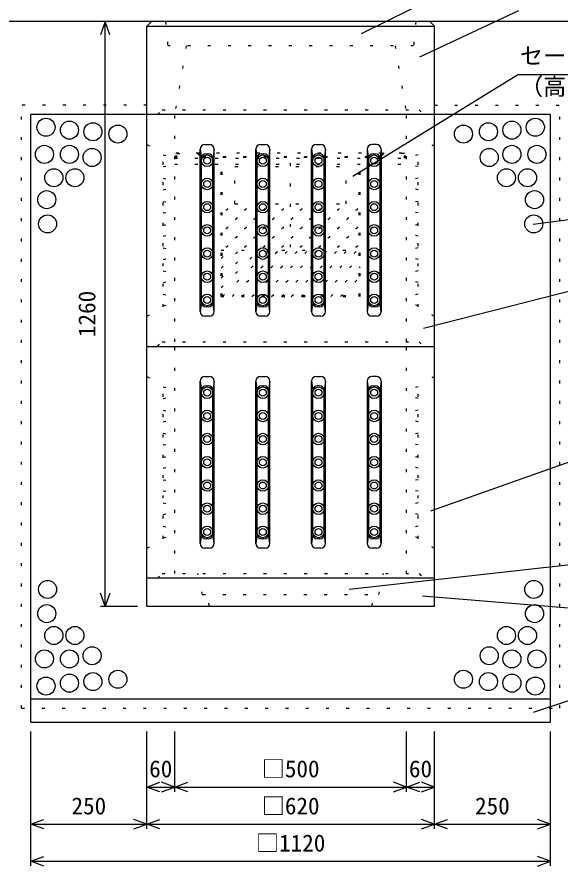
# Model space of a CAD drawing. Units: millimetres, scale not verified. Extents: x -10500 to 10500, y -7425 to 7425.
# Drawn here: x 4039 to 5210, y 2825 to 4656 of the extents above; entities that cross this region are included whole.
import ezdxf
from ezdxf.enums import TextEntityAlignment as Align

# ---------------------------------------------------------------- set-up
doc = ezdxf.new("R2010")
doc.units = ezdxf.units.MM
doc.header["$LTSCALE"] = 25
doc.linetypes.add('DOTTED', pattern=[1.75, 0.25, -1.5])
for name, color, linetype, lineweight in [('0-1_DIM', 7, 'Continuous', 25), ('0-3_HATCH', 6, 'Continuous', 25), ('0-5_OUTLINE', 3, 'Continuous', 25), ('0-6_OUTLINE2', 4, 'DOTTED', 25), ('0-7_TXT', 7, 'Continuous', 25)]:
    doc.layers.add(name, color=color, linetype=linetype, lineweight=lineweight)
doc.styles.add('ＭＳ ゴシック', font='')
doc.styles.get('ＭＳ ゴシック').set_extended_font_data('MS Gothic')

msp = doc.modelspace()

# ---------------------------------------------------------------- linework, layer by layer
at = {"layer": '0-1_DIM'}
for p, q in [((5369.34, 4645.69), (3789.34, 4645.69)), ((4229.34, 3385.69), (4229.34, 4645.69)), ((4219.34, 3385.69), (4299.34, 3385.69)), ((4069.34, 2825.69), (4069.34, 3115.69)), ((4319.34, 2905.69), (4319.34, 3115.69)), ((4379.34, 2985.69), (4379.34, 3115.69)), ((4879.34, 2985.69), (4879.34, 3115.69)), ((4939.34, 2905.69), (4939.34, 3115.69)), ((5189.34, 2825.69), (5189.34, 3115.69)), ((4319.34, 2995.69), (4379.34, 2995.69)), ((4379.34, 2995.69), (4879.34, 2995.69)), ((4879.34, 2995.69), (4939.34, 2995.69)), ((4939.34, 2915.69), (5189.34, 2915.69)), ((4069.34, 2835.69), (5189.34, 2835.69))]:
    msp.add_line(p, q, dxfattribs=at)
for points in [[(4239.6, 4617.5), (4229.34, 4645.69), (4219.08, 4617.5)], [(4239.6, 3413.88), (4229.34, 3385.69), (4219.08, 3413.88)], [(4347.53, 2985.43), (4319.34, 2995.69), (4347.53, 3005.95)], [(4351.15, 2985.43), (4379.34, 2995.69), (4351.15, 3005.95)], [(4407.53, 2985.43), (4379.34, 2995.69), (4407.53, 3005.95)], [(4851.15, 2985.43), (4879.34, 2995.69), (4851.15, 3005.95)], [(4907.53, 2985.43), (4879.34, 2995.69), (4907.53, 3005.95)], [(4911.15, 2985.43), (4939.34, 2995.69), (4911.15, 3005.95)], [(4097.53, 2905.43), (4069.34, 2915.69), (4097.53, 2925.95)], [(4069.34, 2915.69), (4319.34, 2915.69), (4939.34, 2915.69)], [(4291.15, 2905.43), (4319.34, 2915.69), (4291.15, 2925.95)], [(4347.53, 2905.43), (4319.34, 2915.69), (4347.53, 2925.95)], [(4911.15, 2905.43), (4939.34, 2915.69), (4911.15, 2925.95)], [(4967.53, 2905.43), (4939.34, 2915.69), (4967.53, 2925.95)], [(5161.15, 2905.43), (5189.34, 2915.69), (5161.15, 2925.95)], [(4097.53, 2825.43), (4069.34, 2835.69), (4097.53, 2845.95)], [(5161.15, 2825.43), (5189.34, 2835.69), (5161.15, 2845.95)]]:
    msp.add_lwpolyline(points, dxfattribs=at)
at = {"layer": '0-3_HATCH'}
for centre in [(4101.9, 4417.98), (4152.44, 4411.74), (5106.23, 4411.74), (5156.78, 4417.98), (4202.96, 4408.37), (4256.84, 4403.32), (5001.83, 4403.32), (5055.71, 4408.37), (4098.56, 4359.54), (4152.44, 4359.54), (5106.23, 4359.54), (5160.11, 4359.54), (4201.28, 4352.81), (5057.4, 4352.81), (4118.77, 4309.03), (4164.23, 4309.03), (5094.44, 4309.03), (5139.91, 4309.03), (4103.61, 4261.88), (5155.06, 4261.88), (4105.3, 4209.68), (5153.38, 4209.68), (4105.3, 3421.7), (5153.38, 3421.7), (4103.61, 3369.5), (5155.06, 3369.5), (4118.77, 3322.36), (4164.23, 3322.36), (5094.44, 3322.36), (5139.91, 3322.36), (4201.28, 3278.58), (5057.4, 3278.58), (4098.56, 3271.84), (4152.44, 3271.84), (5106.23, 3271.84), (5160.11, 3271.84), (4202.96, 3223.01), (4256.84, 3228.06), (5001.83, 3228.06), (5055.71, 3223.01), (4101.9, 3213.4), (4152.44, 3219.64), (5106.23, 3219.64), (5156.78, 3213.4)]:
    msp.add_circle(centre, 19.49, dxfattribs=at)
at = {"layer": '0-5_OUTLINE'}
for p, q in [((4319.34, 4635.69), (4329.34, 4645.69)), ((4319.34, 3385.69), (4319.34, 4635.69)), ((4319.34, 4635.69), (4939.34, 4635.69)), ((4929.34, 4645.69), (4329.34, 4645.69)), ((4929.34, 4645.69), (4939.34, 4635.69)), ((4939.34, 3385.69), (4939.34, 4635.69)), ((5189.34, 4445.69), (4069.34, 4445.69)), ((4069.34, 3135.69), (4069.34, 4445.69)), ((5189.34, 3135.69), (5189.34, 4445.69)), ((4444.34, 4380.69), (4454.34, 4380.69)), ((4564.34, 4380.69), (4574.34, 4380.69)), ((4684.34, 4380.69), (4694.34, 4380.69)), ((4814.34, 4380.69), (4804.34, 4380.69)), ((4434.34, 4020.69), (4434.34, 4370.69)), ((4434.34, 4370.69), (4436.84, 4350.69)), ((4446.84, 4360.69), (4451.84, 4360.69)), ((4464.34, 4370.69), (4461.84, 4350.69)), ((4464.34, 4020.69), (4464.34, 4370.69)), ((4554.34, 4020.69), (4554.34, 4370.69)), ((4554.34, 4370.69), (4556.84, 4350.69)), ((4566.84, 4360.69), (4571.84, 4360.69)), ((4584.34, 4370.69), (4581.84, 4350.69)), ((4584.34, 4020.69), (4584.34, 4370.69)), ((4674.34, 4020.69), (4674.34, 4370.69)), ((4674.34, 4370.69), (4676.84, 4350.69)), ((4691.84, 4360.69), (4686.84, 4360.69)), ((4704.34, 4370.69), (4701.84, 4350.69)), ((4704.34, 4020.69), (4704.34, 4370.69)), ((4794.34, 4370.69), (4794.34, 4020.69)), ((4794.34, 4370.69), (4796.84, 4350.69)), ((4806.84, 4360.69), (4811.84, 4360.69)), ((4824.34, 4370.69), (4821.84, 4350.69)), ((4824.34, 4370.69), (4824.34, 4020.69)), ((4436.84, 4040.69), (4436.84, 4350.69)), ((4461.84, 4040.69), (4461.84, 4350.69)), ((4556.84, 4040.69), (4556.84, 4350.69)), ((4581.84, 4040.69), (4581.84, 4350.69)), ((4676.84, 4040.69), (4676.84, 4350.69)), ((4701.84, 4040.69), (4701.84, 4350.69)), ((4796.84, 4350.69), (4796.84, 4040.69)), ((4821.84, 4350.69), (4821.84, 4040.69)), ((4436.84, 4040.69), (4434.34, 4020.69)), ((4451.84, 4030.69), (4446.84, 4030.69)), ((4464.34, 4020.69), (4461.84, 4040.69)), ((4556.84, 4040.69), (4554.34, 4020.69)), ((4571.84, 4030.69), (4566.84, 4030.69)), ((4584.34, 4020.69), (4581.84, 4040.69)), ((4676.84, 4040.69), (4674.34, 4020.69)), ((4691.84, 4030.69), (4686.84, 4030.69)), ((4704.34, 4020.69), (4701.84, 4040.69)), ((4796.84, 4040.69), (4794.34, 4020.69)), ((4811.84, 4030.69), (4806.84, 4030.69)), ((4824.34, 4020.69), (4821.84, 4040.69)), ((4454.34, 4010.69), (4444.34, 4010.69)), ((4574.34, 4010.69), (4564.34, 4010.69)), ((4694.34, 4010.69), (4684.34, 4010.69)), ((4814.34, 4010.69), (4804.34, 4010.69)), ((4319.34, 3945.69), (4939.34, 3945.69)), ((4444.34, 3880.69), (4454.34, 3880.69)), ((4564.34, 3880.69), (4574.34, 3880.69)), ((4684.34, 3880.69), (4694.34, 3880.69)), ((4814.34, 3880.69), (4804.34, 3880.69)), ((4434.34, 3520.69), (4434.34, 3870.69)), ((4434.34, 3870.69), (4436.84, 3850.69)), ((4464.34, 3870.69), (4461.84, 3850.69)), ((4464.34, 3520.69), (4464.34, 3870.69)), ((4554.34, 3520.69), (4554.34, 3870.69)), ((4554.34, 3870.69), (4556.84, 3850.69)), ((4584.34, 3870.69), (4581.84, 3850.69)), ((4584.34, 3520.69), (4584.34, 3870.69)), ((4674.34, 3520.69), (4674.34, 3870.69)), ((4674.34, 3870.69), (4676.84, 3850.69)), ((4704.34, 3870.69), (4701.84, 3850.69)), ((4704.34, 3520.69), (4704.34, 3870.69)), ((4794.34, 3870.69), (4794.34, 3520.69)), ((4794.34, 3870.69), (4796.84, 3850.69)), ((4824.34, 3870.69), (4821.84, 3850.69)), ((4824.34, 3870.69), (4824.34, 3520.69)), ((4436.84, 3540.69), (4436.84, 3850.69)), ((4446.84, 3860.69), (4451.84, 3860.69)), ((4461.84, 3540.69), (4461.84, 3850.69)), ((4556.84, 3540.69), (4556.84, 3850.69)), ((4566.84, 3860.69), (4571.84, 3860.69)), ((4581.84, 3540.69), (4581.84, 3850.69)), ((4676.84, 3540.69), (4676.84, 3850.69)), ((4691.84, 3860.69), (4686.84, 3860.69)), ((4701.84, 3540.69), (4701.84, 3850.69)), ((4796.84, 3850.69), (4796.84, 3540.69)), ((4806.84, 3860.69), (4811.84, 3860.69)), ((4821.84, 3850.69), (4821.84, 3540.69)), ((4436.84, 3540.69), (4434.34, 3520.69)), ((4464.34, 3520.69), (4461.84, 3540.69)), ((4556.84, 3540.69), (4554.34, 3520.69)), ((4584.34, 3520.69), (4581.84, 3540.69)), ((4676.84, 3540.69), (4674.34, 3520.69)), ((4704.34, 3520.69), (4701.84, 3540.69)), ((4796.84, 3540.69), (4794.34, 3520.69)), ((4824.34, 3520.69), (4821.84, 3540.69)), ((4451.84, 3530.69), (4446.84, 3530.69)), ((4571.84, 3530.69), (4566.84, 3530.69)), ((4691.84, 3530.69), (4686.84, 3530.69)), ((4811.84, 3530.69), (4806.84, 3530.69)), ((4454.34, 3510.69), (4444.34, 3510.69)), ((4574.34, 3510.69), (4564.34, 3510.69)), ((4694.34, 3510.69), (4684.34, 3510.69)), ((4814.34, 3510.69), (4804.34, 3510.69)), ((4939.34, 3445.69), (4319.34, 3445.69)), ((4319.34, 3385.69), (4939.34, 3385.69)), ((4069.34, 3185.69), (5189.34, 3185.69)), ((4069.34, 3135.69), (5189.34, 3135.69))]:
    msp.add_line(p, q, dxfattribs=at)
for centre, radius in [((4449.34, 4345.69), 12.5), ((4569.34, 4345.69), 12.5), ((4689.34, 4345.69), 12.5), ((4809.34, 4345.69), 12.5), ((4449.34, 4345.69), 7.5), ((4569.34, 4345.69), 7.5), ((4689.34, 4345.69), 7.5), ((4809.34, 4345.69), 7.5), ((4449.34, 4295.69), 12.5), ((4449.34, 4295.69), 7.5), ((4569.34, 4295.69), 12.5), ((4569.34, 4295.69), 7.5), ((4689.34, 4295.69), 12.5), ((4689.34, 4295.69), 7.5), ((4809.34, 4295.69), 12.5), ((4809.34, 4295.69), 7.5), ((4449.34, 4245.69), 12.5), ((4449.34, 4245.69), 7.5), ((4569.34, 4245.69), 12.5), ((4569.34, 4245.69), 7.5), ((4689.34, 4245.69), 12.5), ((4689.34, 4245.69), 7.5), ((4809.34, 4245.69), 12.5), ((4809.34, 4245.69), 7.5), ((4449.34, 4195.69), 12.5), ((4449.34, 4195.69), 7.5), ((4569.34, 4195.69), 12.5), ((4569.34, 4195.69), 7.5), ((4689.34, 4195.69), 12.5), ((4689.34, 4195.69), 7.5), ((4809.34, 4195.69), 12.5), ((4809.34, 4195.69), 7.5), ((4449.34, 4145.69), 12.5), ((4569.34, 4145.69), 12.5), ((4689.34, 4145.69), 12.5), ((4809.34, 4145.69), 12.5), ((4449.34, 4145.69), 7.5), ((4569.34, 4145.69), 7.5), ((4689.34, 4145.69), 7.5), ((4809.34, 4145.69), 7.5), ((4449.34, 4095.69), 12.5), ((4449.34, 4095.69), 7.5), ((4569.34, 4095.69), 12.5), ((4569.34, 4095.69), 7.5), ((4689.34, 4095.69), 12.5), ((4689.34, 4095.69), 7.5), ((4809.34, 4095.69), 12.5), ((4809.34, 4095.69), 7.5), ((4449.34, 4045.69), 12.5), ((4449.34, 4045.69), 7.5), ((4569.34, 4045.69), 12.5), ((4569.34, 4045.69), 7.5), ((4689.34, 4045.69), 12.5), ((4689.34, 4045.69), 7.5), ((4809.34, 4045.69), 12.5), ((4809.34, 4045.69), 7.5), ((4449.34, 3845.69), 12.5), ((4449.34, 3845.69), 7.5), ((4569.34, 3845.69), 12.5), ((4569.34, 3845.69), 7.5), ((4689.34, 3845.69), 12.5), ((4689.34, 3845.69), 7.5), ((4809.34, 3845.69), 12.5), ((4809.34, 3845.69), 7.5), ((4449.34, 3795.69), 12.5), ((4569.34, 3795.69), 12.5), ((4689.34, 3795.69), 12.5), ((4809.34, 3795.69), 12.5), ((4449.34, 3795.69), 7.5), ((4569.34, 3795.69), 7.5), ((4689.34, 3795.69), 7.5), ((4809.34, 3795.69), 7.5), ((4449.34, 3745.69), 12.5), ((4449.34, 3745.69), 7.5), ((4569.34, 3745.69), 12.5), ((4569.34, 3745.69), 7.5), ((4689.34, 3745.69), 12.5), ((4689.34, 3745.69), 7.5), ((4809.34, 3745.69), 12.5), ((4809.34, 3745.69), 7.5), ((4449.34, 3695.69), 12.5), ((4449.34, 3695.69), 7.5), ((4569.34, 3695.69), 12.5), ((4569.34, 3695.69), 7.5), ((4689.34, 3695.69), 12.5), ((4689.34, 3695.69), 7.5), ((4809.34, 3695.69), 12.5), ((4809.34, 3695.69), 7.5), ((4449.34, 3645.69), 12.5), ((4449.34, 3645.69), 7.5), ((4569.34, 3645.69), 12.5), ((4569.34, 3645.69), 7.5), ((4689.34, 3645.69), 12.5), ((4689.34, 3645.69), 7.5), ((4809.34, 3645.69), 12.5), ((4809.34, 3645.69), 7.5), ((4449.34, 3595.69), 12.5), ((4569.34, 3595.69), 12.5), ((4689.34, 3595.69), 12.5), ((4809.34, 3595.69), 12.5), ((4449.34, 3595.69), 7.5), ((4569.34, 3595.69), 7.5), ((4689.34, 3595.69), 7.5), ((4809.34, 3595.69), 7.5), ((4449.34, 3545.69), 12.5), ((4449.34, 3545.69), 7.5), ((4569.34, 3545.69), 12.5), ((4569.34, 3545.69), 7.5), ((4689.34, 3545.69), 12.5), ((4689.34, 3545.69), 7.5), ((4809.34, 3545.69), 12.5), ((4809.34, 3545.69), 7.5)]:
    msp.add_circle(centre, radius, dxfattribs=at)
for centre, start, end in [((4444.34, 4370.69), 90, 180), ((4454.34, 4370.69), 0, 90), ((4564.34, 4370.69), 90, 180), ((4574.34, 4370.69), 0, 90), ((4684.34, 4370.69), 90, 180), ((4694.34, 4370.69), 0, 90), ((4804.34, 4370.69), 90, 180), ((4814.34, 4370.69), 0, 90), ((4446.84, 4350.69), 90, 180), ((4451.84, 4350.69), 0, 90), ((4566.84, 4350.69), 90, 180), ((4571.84, 4350.69), 0, 90), ((4686.84, 4350.69), 90, 180), ((4691.84, 4350.69), 0, 90), ((4806.84, 4350.69), 90, 180), ((4811.84, 4350.69), 0, 90), ((4446.84, 4040.69), 180, 270), ((4451.84, 4040.69), 270, 0), ((4566.84, 4040.69), 180, 270), ((4571.84, 4040.69), 270, 0), ((4686.84, 4040.69), 180, 270), ((4691.84, 4040.69), 270, 0), ((4806.84, 4040.69), 180, 270), ((4811.84, 4040.69), 270, 0), ((4444.34, 4020.69), 180, 270), ((4454.34, 4020.69), 270, 0), ((4564.34, 4020.69), 180, 270), ((4574.34, 4020.69), 270, 0), ((4684.34, 4020.69), 180, 270), ((4694.34, 4020.69), 270, 0), ((4804.34, 4020.69), 180, 270), ((4814.34, 4020.69), 270, 0), ((4444.34, 3870.69), 90, 180), ((4454.34, 3870.69), 0, 90), ((4564.34, 3870.69), 90, 180), ((4574.34, 3870.69), 0, 90), ((4684.34, 3870.69), 90, 180), ((4694.34, 3870.69), 0, 90), ((4804.34, 3870.69), 90, 180), ((4814.34, 3870.69), 0, 90), ((4446.84, 3850.69), 90, 180), ((4451.84, 3850.69), 0, 90), ((4566.84, 3850.69), 90, 180), ((4571.84, 3850.69), 0, 90), ((4686.84, 3850.69), 90, 180), ((4691.84, 3850.69), 0, 90), ((4806.84, 3850.69), 90, 180), ((4811.84, 3850.69), 0, 90), ((4446.84, 3540.69), 180, 270), ((4451.84, 3540.69), 270, 0), ((4566.84, 3540.69), 180, 270), ((4571.84, 3540.69), 270, 0), ((4686.84, 3540.69), 180, 270), ((4691.84, 3540.69), 270, 0), ((4806.84, 3540.69), 180, 270), ((4811.84, 3540.69), 270, 0), ((4444.34, 3520.69), 180, 270), ((4454.34, 3520.69), 270, 0), ((4564.34, 3520.69), 180, 270), ((4574.34, 3520.69), 270, 0), ((4684.34, 3520.69), 180, 270), ((4694.34, 3520.69), 270, 0), ((4804.34, 3520.69), 180, 270), ((4814.34, 3520.69), 270, 0)]:
    msp.add_arc(centre, 10, start, end, dxfattribs=at)
at = {"layer": '0-6_OUTLINE2'}
for p, q in [((4359.34, 4645.69), (4364.34, 4593.69)), ((4404.34, 4593.69), (4379.34, 4445.69)), ((4854.34, 4593.69), (4879.34, 4445.69)), ((4319.34, 4465.69), (4049.34, 4465.69)), ((4049.34, 3165.69), (4049.34, 4465.69)), ((4342.34, 4445.69), (4352.34, 4455.69)), ((4352.34, 4455.69), (4906.34, 4455.69)), ((4906.34, 4455.69), (4916.34, 4445.69)), ((4939.34, 4465.69), (5209.34, 4465.69)), ((4379.34, 3955.69), (4379.34, 4445.69)), ((4879.34, 3955.69), (4879.34, 4445.69)), ((4319.34, 4380.69), (4354.34, 4360.69)), ((4939.34, 4380.69), (4904.34, 4360.69)), ((4354.34, 4358.19), (4379.34, 4353.19)), ((4381.84, 4363.19), (4876.84, 4363.19)), ((4381.84, 4351.19), (4381.84, 4363.19)), ((4383.84, 4361.19), (4428.51, 4361.19)), ((4383.84, 4351.19), (4383.84, 4361.19)), ((4428.51, 4361.19), (4437.92, 4351.78)), ((4429.34, 4363.19), (4439.34, 4353.19)), ((4432.16, 4363.19), (4430.75, 4361.78)), ((4432.16, 4363.19), (4440.16, 4355.19)), ((4629.34, 4159.26), (4629.34, 4364.71)), ((4826.51, 4363.19), (4818.51, 4355.19)), ((4829.34, 4363.19), (4819.34, 4353.19)), ((4830.16, 4361.19), (4820.75, 4351.78)), ((4826.51, 4363.19), (4827.92, 4361.78)), ((4874.84, 4361.19), (4830.16, 4361.19)), ((4874.84, 4351.19), (4874.84, 4361.19)), ((4876.84, 4351.19), (4876.84, 4363.19)), ((4904.34, 4358.19), (4879.34, 4353.19)), ((4904.34, 4030.69), (4904.34, 4360.69)), ((4354.34, 4333.19), (4379.34, 4338.19)), ((4379.34, 4351.19), (4879.34, 4351.19)), ((4379.34, 4338.19), (4879.34, 4338.19)), ((4439.34, 4353.19), (4819.34, 4353.19)), ((4440.16, 4355.19), (4818.51, 4355.19)), ((4479.34, 4053.19), (4479.34, 4353.19)), ((4481.34, 4053.19), (4481.34, 4353.19)), ((4777.34, 4053.19), (4777.34, 4353.19)), ((4779.34, 4053.19), (4779.34, 4353.19)), ((4819.34, 4353.19), (4820.75, 4351.78)), ((4904.34, 4333.19), (4879.34, 4338.19)), ((4509.34, 4333.19), (4749.34, 4333.19)), ((4509.34, 4253.19), (4509.34, 4333.19)), ((4749.34, 4253.19), (4749.34, 4333.19)), ((4354.34, 4308.19), (4379.34, 4303.19)), ((4904.34, 4308.19), (4879.34, 4303.19)), ((4354.34, 4283.19), (4379.34, 4288.19)), ((4904.34, 4283.19), (4879.34, 4288.19)), ((4354.34, 4258.19), (4379.34, 4253.19)), ((4509.34, 4253.19), (4749.34, 4253.19)), ((4904.34, 4258.19), (4879.34, 4253.19)), ((4354.34, 4233.19), (4379.34, 4238.19)), ((4904.34, 4233.19), (4879.34, 4238.19)), ((4354.34, 4208.19), (4379.34, 4203.19)), ((4904.34, 4208.19), (4879.34, 4203.19)), ((4354.34, 4183.19), (4379.34, 4188.19)), ((4904.34, 4183.19), (4879.34, 4188.19)), ((4354.34, 4158.19), (4379.34, 4153.19)), ((4904.34, 4158.19), (4879.34, 4153.19)), ((4354.34, 4133.19), (4379.34, 4138.19)), ((4479.34, 4135.11), (4497.41, 4153.19)), ((4479.34, 4113.9), (4518.63, 4153.19)), ((4479.34, 4092.69), (4539.84, 4153.19)), ((4479.34, 4071.48), (4561.05, 4153.19)), ((4479.34, 4153.19), (4779.34, 4153.19)), ((4482.27, 4053.19), (4582.27, 4153.19)), ((4503.48, 4053.19), (4603.48, 4153.19)), ((4524.69, 4053.19), (4624.69, 4153.19)), ((4545.91, 4053.19), (4645.91, 4153.19)), ((4567.12, 4053.19), (4667.12, 4153.19)), ((4588.33, 4053.19), (4688.33, 4153.19)), ((4609.54, 4053.19), (4709.54, 4153.19)), ((4630.76, 4053.19), (4730.76, 4153.19)), ((4651.97, 4053.19), (4751.97, 4153.19)), ((4673.18, 4053.19), (4773.18, 4153.19)), ((4694.4, 4053.19), (4779.34, 4138.13)), ((4904.34, 4133.19), (4879.34, 4138.19)), ((4354.34, 4108.19), (4379.34, 4103.19)), ((4715.61, 4053.19), (4779.34, 4116.92)), ((4904.34, 4108.19), (4879.34, 4103.19)), ((4354.34, 4083.19), (4379.34, 4088.19)), ((4736.82, 4053.19), (4779.34, 4095.7)), ((4904.34, 4083.19), (4879.34, 4088.19)), ((4354.34, 4058.19), (4379.34, 4053.19)), ((4479.34, 4055.19), (4779.34, 4055.19)), ((4479.34, 4053.19), (4779.34, 4053.19)), ((4904.34, 4058.19), (4879.34, 4053.19)), ((4354.34, 4033.19), (4379.34, 4038.19)), ((4904.34, 4033.19), (4879.34, 4038.19)), ((4939.34, 4010.69), (4904.34, 4030.69)), ((4342.34, 3945.69), (4352.34, 3955.69)), ((4352.34, 3955.69), (4906.34, 3955.69)), ((4906.34, 3955.69), (4916.34, 3945.69)), ((4379.34, 3455.69), (4379.34, 3945.69)), ((4879.34, 3455.69), (4879.34, 3945.69)), ((4319.34, 3880.69), (4354.34, 3860.69)), ((4939.34, 3880.69), (4904.34, 3860.69)), ((4354.34, 3858.19), (4379.34, 3853.19)), ((4904.34, 3858.19), (4879.34, 3853.19)), ((4904.34, 3530.69), (4904.34, 3860.69)), ((4354.34, 3833.19), (4379.34, 3838.19)), ((4904.34, 3833.19), (4879.34, 3838.19)), ((4354.34, 3808.19), (4379.34, 3803.19)), ((4904.34, 3808.19), (4879.34, 3803.19)), ((4354.34, 3783.19), (4379.34, 3788.19)), ((4904.34, 3783.19), (4879.34, 3788.19)), ((4354.34, 3758.19), (4379.34, 3753.19)), ((4904.34, 3758.19), (4879.34, 3753.19)), ((4354.34, 3733.19), (4379.34, 3738.19)), ((4904.34, 3733.19), (4879.34, 3738.19)), ((4354.34, 3708.19), (4379.34, 3703.19)), ((4904.34, 3708.19), (4879.34, 3703.19)), ((4354.34, 3683.19), (4379.34, 3688.19)), ((4904.34, 3683.19), (4879.34, 3688.19)), ((4354.34, 3658.19), (4379.34, 3653.19)), ((4904.34, 3658.19), (4879.34, 3653.19)), ((4354.34, 3633.19), (4379.34, 3638.19)), ((4904.34, 3633.19), (4879.34, 3638.19)), ((4354.34, 3608.19), (4379.34, 3603.19)), ((4904.34, 3608.19), (4879.34, 3603.19)), ((4354.34, 3583.19), (4379.34, 3588.19)), ((4904.34, 3583.19), (4879.34, 3588.19)), ((4354.34, 3558.19), (4379.34, 3553.19)), ((4904.34, 3558.19), (4879.34, 3553.19)), ((4354.34, 3533.19), (4379.34, 3538.19)), ((4904.34, 3533.19), (4879.34, 3538.19)), ((4939.34, 3510.69), (4904.34, 3530.69)), ((4342.34, 3445.69), (4352.34, 3455.69)), ((4352.34, 3455.69), (4906.34, 3455.69)), ((4439.34, 3410.69), (4429.34, 3455.69)), ((4906.34, 3455.69), (4916.34, 3445.69)), ((4454.34, 3385.69), (4449.34, 3410.69)), ((4804.34, 3385.69), (4809.34, 3410.69))]:
    msp.add_line(p, q, dxfattribs=at)
for points in [[(4899.34, 4645.69), (4894.34, 4593.69), (4364.34, 4593.69)], [(4049.34, 3165.69), (5209.34, 3165.69), (5209.34, 4465.69)], [(4319.34, 4010.69), (4354.34, 4030.69), (4354.34, 4360.69)], [(4319.34, 3510.69), (4354.34, 3530.69), (4354.34, 3860.69)], [(4439.34, 3410.69), (4819.34, 3410.69), (4829.34, 3455.69)]]:
    msp.add_lwpolyline(points, dxfattribs=at)
for centre in [(4489.34, 4243.19), (4529.34, 4243.19), (4569.34, 4243.19), (4609.34, 4243.19), (4649.34, 4243.19), (4689.34, 4243.19), (4729.34, 4243.19), (4769.34, 4243.19), (4509.34, 4223.19), (4549.34, 4223.19), (4589.34, 4223.19), (4629.34, 4223.19), (4669.34, 4223.19), (4709.34, 4223.19), (4749.34, 4223.19), (4489.34, 4203.19), (4529.34, 4203.19), (4569.34, 4203.19), (4609.34, 4203.19), (4649.34, 4203.19), (4689.34, 4203.19), (4729.34, 4203.19), (4769.34, 4203.19), (4509.34, 4183.19), (4549.34, 4183.19), (4589.34, 4183.19), (4629.34, 4183.19), (4669.34, 4183.19), (4709.34, 4183.19), (4749.34, 4183.19), (4489.34, 4163.19), (4529.34, 4163.19), (4569.34, 4163.19), (4609.34, 4163.19), (4649.34, 4163.19), (4689.34, 4163.19), (4729.34, 4163.19), (4769.34, 4163.19)]:
    msp.add_circle(centre, 4, dxfattribs=at)
at = {"layer": '0-7_TXT'}
for p, q in [((5120.87, 4787.47), (4781.1, 4619.54)), ((5120.87, 4669.25), (4907.39, 4569.03)), ((5120.87, 4532.04), (4763.08, 4311.5)), ((5120.87, 4532.04), (5790, 4532.04)), ((5245.25, 4220.85), (5151.99, 4207.99)), ((5245.25, 4068.09), (4915.93, 3984.36)), ((5245.25, 3701.86), (4930.72, 3590.14)), ((5245.25, 3476.2), (4755.68, 3421.76)), ((5245.25, 3379.96), (4913.47, 3406.96)), ((5245.25, 3187.17), (5151.94, 3156.72))]:
    msp.add_line(p, q, dxfattribs=at)

# ---------------------------------------------------------------- texts
at = {"layer": '0-1_DIM', "style": 'ＭＳ ゴシック'}
msp.add_text('1260', height=36.66, rotation=90, dxfattribs=at).set_placement((4219.34, 3965.69), align=Align.BOTTOM_LEFT)
for s, p in [('60', (4324.34, 3005.69)), ('□500', (4566.84, 3005.69)), ('60', (4884.34, 3005.69)), ('250', (4156.84, 2925.69)), ('□620', (4566.84, 2925.69)), ('250', (5026.84, 2925.69)), ('□1120', (4554.34, 2845.69))]:
    msp.add_text(s, height=36.66, dxfattribs=at).set_placement(p, align=Align.BOTTOM_LEFT)
at = {"layer": '0-7_TXT', "style": 'ＭＳ ゴシック'}
for s, p in [('セーフティフィルター', (5123.53, 4542.88)), ('（高さ調整式）', (5123.53, 4476.46))]:
    msp.add_text(s, height=36.66, dxfattribs=at).set_placement(p, align=Align.BOTTOM_LEFT)

doc.saveas('drawing.dxf')
